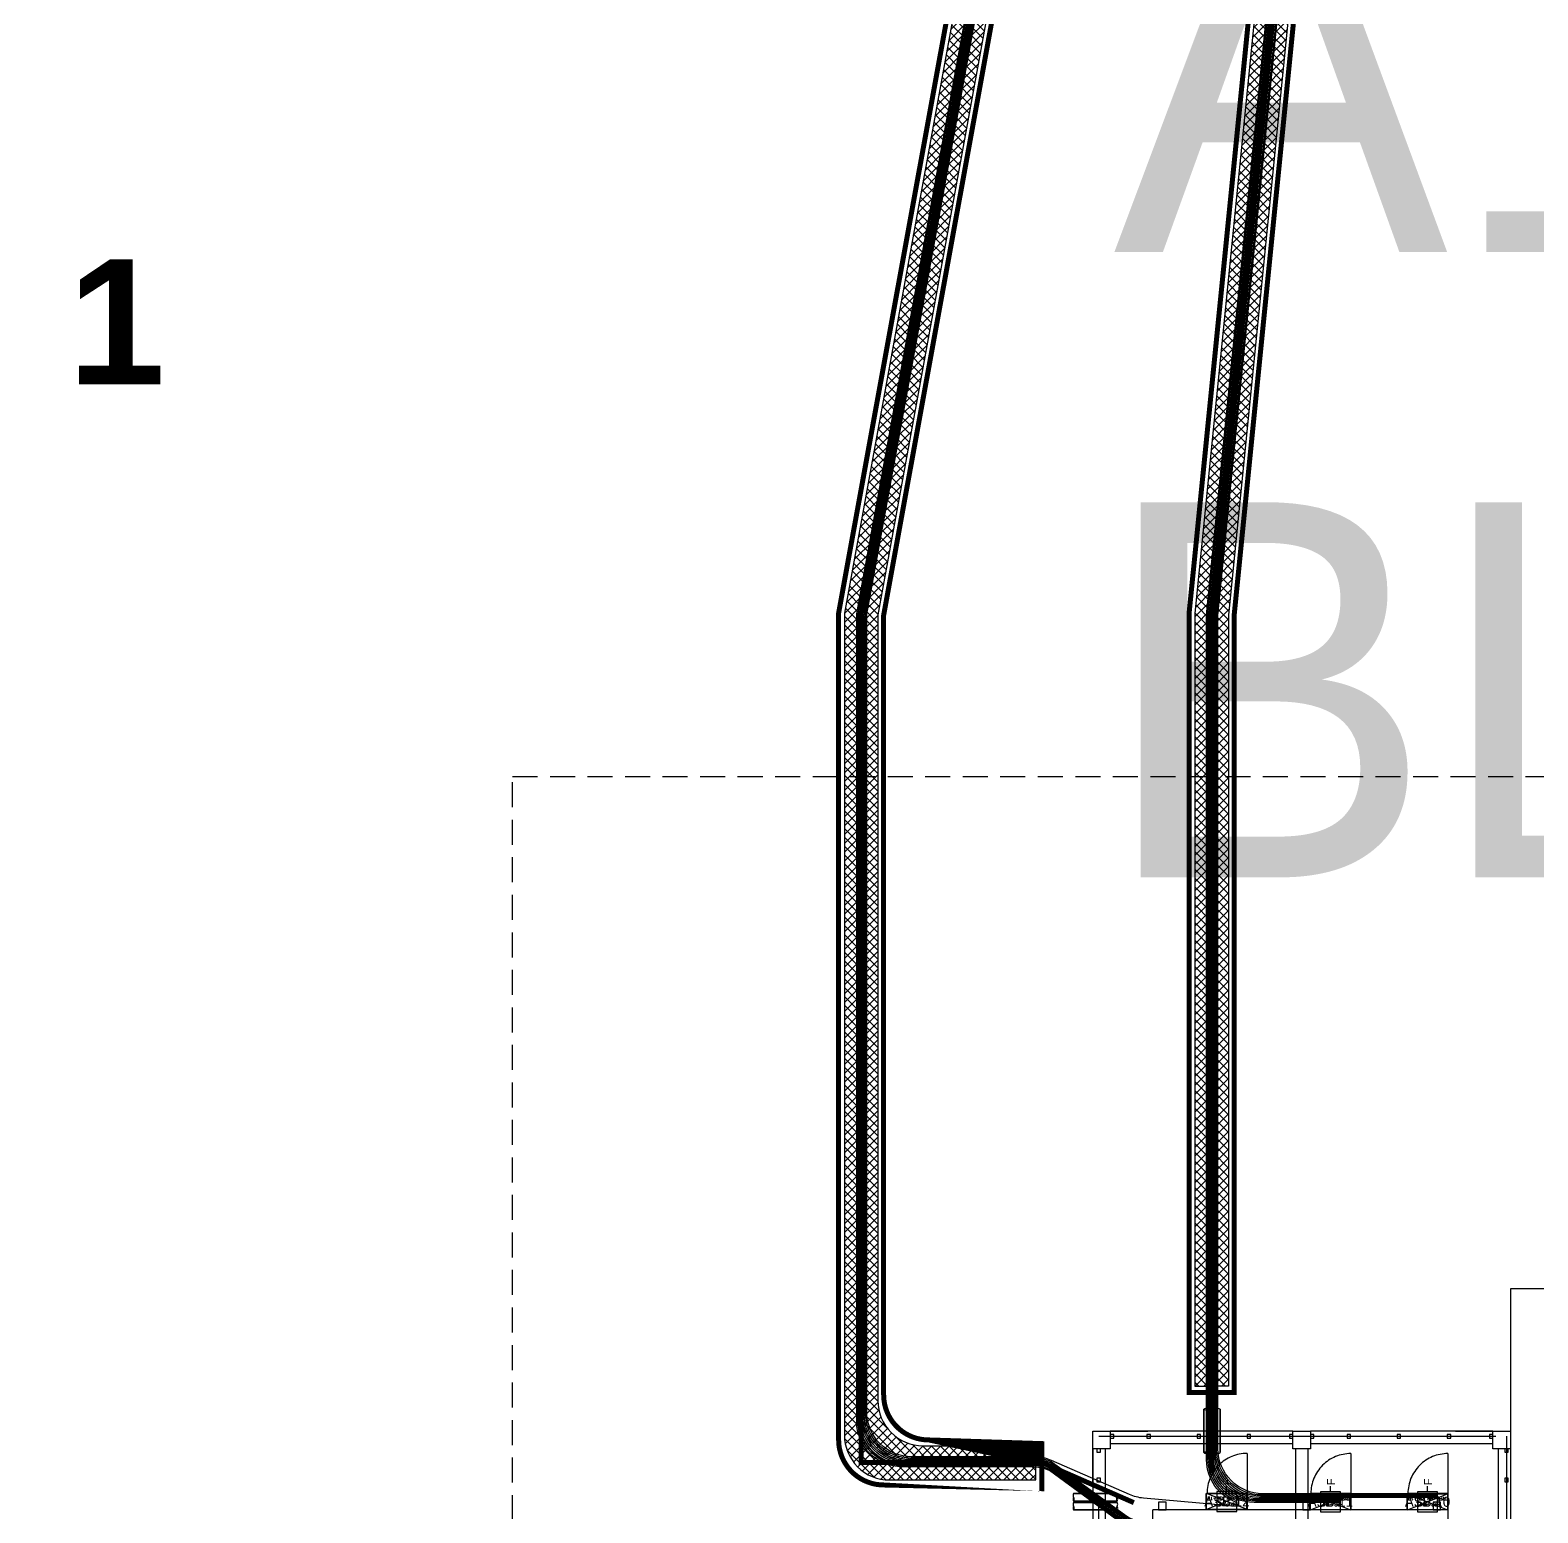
# Model space of a CAD drawing. Header units: metres. Extents: x 531739 to 532412, y 2675629 to 2676062.
# Drawn here: x 531985.79 to 532015.93, y 2675787.07 to 2675816.71 of the extents above; entities that cross this region are included whole.
import ezdxf
from ezdxf.enums import TextEntityAlignment as Align

# ---------------------------------------------------------------- set-up
doc = ezdxf.new("R2010")
doc.units = ezdxf.units.M
for name, pattern in [('DASHED', [0.75, 0.5, -0.25]), ('DASHED2', [0.375, 0.25, -0.125]), ('HIDDEN', [0.375, 0.25, -0.125]), ('PHANTOM', [63.50000000000001, 31.75, -6.35, 6.35, -6.35, 6.35, -6.35])]:
    doc.linetypes.add(name, pattern=pattern)
for name, color, linetype in [('1', 5, 'Continuous'), ('300mm Hume Pipe', 74, 'Continuous'), ('Excavation', 7, 'Continuous'), ('IDT', 7, 'Continuous'), ('LT Cable(AG) INV to LT Panel BL-04', 2, 'Continuous'), ('MMS Block Numbering', 7, 'Continuous'), ('Section Marking BL-04', 2, 'Continuous'), ('Trench (AC)-BL04', 14, 'Continuous')]:
    doc.layers.add(name, color=color, linetype=linetype)
doc.styles.add('Adani Regular', font='Adani Regular.ttf')
doc.styles.add('Arial', font='arial.ttf')
doc.styles.add('BoldTextStyle', font='arialbd.ttf')
doc.styles.add('RomanS', font='romans.shx')
doc.styles.get("Standard").update_dxf_attribs({"font": 'Adani Regular.ttf'})
doc.linetypes.add('FOUNDATION LAYOUT$0$FENCELINE1', pattern='A,6.35,-2.54,[133,ltypeshp.shx,S=2.54,R=0,X=-2.54,Y=0],-2.54,25.4', length=36.83)
pattern_1 = [(45, (0, 0), (-0.08838834764831845, 0.08838834764831845), []), (135, (0, 0), (-0.08838834764831845, -0.08838834764831843), [])]

# ---------------------------------------------------------------- blocks, each defined once
blk = doc.blocks.new('ASB')
at = {"layer": '1', "color": 5}
blk.add_lwpolyline([(-0.2, -0.2), (0.2, -0.2), (0.2, 0.2), (-0.2, 0.2)], close=True, dxfattribs=at)
at = {"layer": '1', "color": 7}
blk.add_attdef('ID', text='', height=0.2, dxfattribs=at).set_placement((0, 0), align=Align.MIDDLE_CENTER)
blk = doc.blocks.new('IDT')
at = {"layer": 'IDT', "color": 8, "linetype": 'PHANTOM', "ltscale": 0.25}
for p, q in [((33.78305947702646, 18.31032447560767), (33.78305947702646, 9.160324475607581)), ((25.63305947702636, 9.160324475607581), (25.63305947702636, 16.03532447560758)), ((33.78305947702646, 9.160324475607581), (25.63305947702636, 9.160324475607581))]:
    blk.add_line(p, q, dxfattribs=at)
at = {"layer": 'IDT', "color": 8}
for p, q in [((25.55203310577579, 9.410145771028397), (25.55203310577579, 12.06014577102826)), ((25.80203310577579, 9.410145771028397), (25.80203310577579, 12.06014577102826)), ((29.60203310577552, 9.410145771028397), (29.60203310577552, 12.06014577102826)), ((29.85203310577552, 9.410145771028397), (29.85203310577552, 12.06014577102826)), ((33.6520331057757, 9.410145771028397), (33.6520331057757, 12.06014577102826)), ((33.9020331057757, 9.410145771028397), (33.9020331057757, 12.06014577102826)), ((32.69925243467858, 10.86966355596758), (32.69925243467858, 10.62966355685978)), ((26.80203310577579, 10.6331585126876), (27.62003310577555, 10.6331585126876)), ((26.80203310577579, 10.3061585126876), (26.80203310577579, 10.6331585126876)), ((26.80203310577579, 10.62966355685978), (32.69924909500176, 10.62966355685978)), ((26.81103310577581, 10.30965851268763), (26.81103310577581, 10.62965851268757)), ((26.81103310577581, 10.62965851268757), (27.61103310577553, 10.62965851268757)), ((27.61103310577553, 10.62965851268757), (26.81103310577581, 10.30965851268763)), ((27.61103310577553, 10.30965851268763), (26.81103310577581, 10.62965851268757)), ((26.95103310577568, 10.62965851268757), (26.95103310577568, 10.6296585126878)), ((26.95103310577568, 10.62965851268757), (26.95103310577568, 10.47965851268748)), ((27.10103310577577, 10.62965851268757), (26.95103310577568, 10.62965851268757)), ((27.10103310577577, 10.47965851268748), (27.10103310577577, 10.62965851268757)), ((27.61103310577553, 10.62965851268757), (27.61103310577553, 10.30965851268763)), ((27.62003310577555, 10.6331585126876), (27.62003310577555, 10.3061585126876)), ((28.7430331057756, 10.6331585126876), (29.56103310577581, 10.6331585126876)), ((28.7430331057756, 10.3061585126876), (28.7430331057756, 10.6331585126876)), ((28.75203310577561, 10.30965851268763), (28.75203310577561, 10.62965851268757)), ((28.75203310577561, 10.62965851268757), (29.55203310577579, 10.62965851268757)), ((29.55203310577579, 10.62965851268757), (28.75203310577561, 10.30965851268763)), ((29.55203310577579, 10.30965851268763), (28.75203310577561, 10.62965851268757)), ((29.55203310577579, 10.62965851268757), (29.55203310577579, 10.30965851268763)), ((29.55203310577579, 10.62965851268757), (29.55203310577579, 10.47965851268748)), ((29.70203310577588, 10.62965851268757), (29.55203310577579, 10.62965851268757)), ((29.56103310577581, 10.6331585126876), (29.56103310577581, 10.3061585126876)), ((29.70203310577588, 10.47965851268748), (29.70203310577588, 10.62965851268757)), ((30.81703310577566, 10.62928158855436), (31.63503310577542, 10.62928158855436)), ((30.81703310577566, 10.30228158855437), (30.81703310577566, 10.62928158855436)), ((30.82603310577568, 10.3057815885544), (30.82603310577568, 10.62578158855433)), ((30.82603310577568, 10.62578158855433), (31.62603310577586, 10.62578158855433)), ((30.82603310577568, 10.3057815885544), (31.62603310577586, 10.62578158855433)), ((30.82603310577568, 10.61801765194389), (31.62603310577586, 10.3057815885544)), ((31.62603310577586, 10.62578158855433), (31.62603310577586, 10.3057815885544)), ((31.63503310577542, 10.62928158855436), (31.63503310577542, 10.30228158855437)), ((32.4369263262445, 10.62965851268757), (32.4369263262445, 10.47965851268748)), ((32.58692632624414, 10.62965851268757), (32.4369263262445, 10.62965851268757)), ((32.58692632624414, 10.47965851268748), (32.58692632624414, 10.62965851268757)), ((27.62003310577555, 10.3061585126876), (26.80203310577579, 10.3061585126876)), ((27.61103310577553, 10.30965851268763), (26.81103310577581, 10.30965851268763)), ((26.95103310577568, 10.47965851268748), (27.10103310577577, 10.47965851268748)), ((29.56103310577581, 10.3061585126876), (28.7430331057756, 10.3061585126876)), ((29.55203310577579, 10.30965851268763), (28.75203310577561, 10.30965851268763)), ((29.55203310577579, 10.47965851268748), (29.70203310577588, 10.47965851268748)), ((31.63503310577542, 10.30228158855437), (30.81703310577566, 10.30228158855437)), ((31.62603310577586, 10.3057815885544), (30.82603310577568, 10.3057815885544)), ((32.4369263262445, 10.47965851268748), (32.58692632624414, 10.47965851268748)), ((25.59805947702651, 10.06854747735485), (25.59805947702651, 9.998547477354691)), ((25.66805947702622, 10.06854747735485), (25.59805947702651, 10.06854747735485)), ((25.59805947702651, 9.998547477354691), (25.66805947702622, 9.998547477354691)), ((25.66805947702622, 9.998547477354691), (25.66805947702622, 10.06854747735485)), ((33.7480594770266, 10.06854747735485), (33.7480594770266, 9.998547477354691)), ((33.81805947702631, 10.06854747735485), (33.7480594770266, 10.06854747735485)), ((33.7480594770266, 9.998547477354691), (33.81805947702631, 9.998547477354691)), ((33.81805947702631, 9.998547477354691), (33.81805947702631, 10.06854747735485)), ((25.55203310577579, 9.06014577102826), (25.55203310577579, 9.410145771028397)), ((25.55203310577579, 9.410145771028397), (25.9020331057757, 9.410145771028397)), ((25.59805947702651, 9.480145771028333), (25.59805947702651, 9.410145771028397)), ((25.66805947702622, 9.480145771028333), (25.59805947702651, 9.480145771028333)), ((25.59805947702651, 9.410145771028397), (25.66805947702622, 9.410145771028397)), ((25.66805947702622, 9.410145771028397), (25.66805947702622, 9.480145771028333)), ((25.9020331057757, 9.410145771028397), (25.9020331057757, 9.06014577102826)), ((29.55203310577579, 9.06014577102826), (29.55203310577579, 9.410145771028397)), ((29.55203310577579, 9.410145771028397), (29.9020331057757, 9.410145771028397)), ((29.9020331057757, 9.410145771028397), (29.9020331057757, 9.06014577102826)), ((33.55203310577579, 9.06014577102826), (33.55203310577579, 9.410145771028397)), ((33.55203310577579, 9.410145771028397), (33.9020331057757, 9.410145771028397)), ((33.7480594770266, 9.480145771028333), (33.7480594770266, 9.410145771028397)), ((33.81805947702631, 9.480145771028333), (33.7480594770266, 9.480145771028333)), ((33.7480594770266, 9.410145771028397), (33.81805947702631, 9.410145771028397)), ((33.81805947702631, 9.410145771028397), (33.81805947702631, 9.480145771028333)), ((33.9020331057757, 9.410145771028397), (33.9020331057757, 9.06014577102826)), ((25.9020331057757, 9.06014577102826), (25.55203310577579, 9.06014577102826)), ((25.9020331057757, 9.31014577102826), (29.55203310577579, 9.31014577102826)), ((25.9020331057757, 9.195324475607663), (25.9020331057757, 9.1253244756075)), ((25.97203310577586, 9.195324475607663), (25.9020331057757, 9.195324475607663)), ((25.9020331057757, 9.1253244756075), (25.97203310577586, 9.1253244756075)), ((25.9020331057757, 9.06014577102826), (29.55203310577579, 9.06014577102826)), ((25.97203310577586, 9.1253244756075), (25.97203310577586, 9.195324475607663)), ((26.7480594770266, 9.195324475607663), (26.7480594770266, 9.1253244756075)), ((26.81805947702631, 9.195324475607663), (26.7480594770266, 9.195324475607663)), ((26.7480594770266, 9.1253244756075), (26.81805947702631, 9.1253244756075)), ((26.81805947702631, 9.1253244756075), (26.81805947702631, 9.195324475607663)), ((27.7480594770266, 9.195324475607663), (27.7480594770266, 9.1253244756075)), ((27.81805947702631, 9.195324475607663), (27.7480594770266, 9.195324475607663)), ((27.7480594770266, 9.1253244756075), (27.81805947702631, 9.1253244756075)), ((27.81805947702631, 9.1253244756075), (27.81805947702631, 9.195324475607663)), ((28.7480594770266, 9.195324475607663), (28.7480594770266, 9.1253244756075)), ((28.81805947702631, 9.195324475607663), (28.7480594770266, 9.195324475607663)), ((28.7480594770266, 9.1253244756075), (28.81805947702631, 9.1253244756075)), ((28.81805947702631, 9.1253244756075), (28.81805947702631, 9.195324475607663)), ((29.48220577756118, 9.195324475607663), (29.48220577756118, 9.1253244756075)), ((29.55220577756089, 9.195324475607663), (29.48220577756118, 9.195324475607663)), ((29.48220577756118, 9.1253244756075), (29.55220577756089, 9.1253244756075)), ((29.9020331057757, 9.06014577102826), (29.55203310577579, 9.06014577102826)), ((29.55220577756089, 9.1253244756075), (29.55220577756089, 9.195324475607663)), ((29.9020331057757, 9.31014577102826), (33.55203310577579, 9.31014577102826)), ((29.9020331057757, 9.195324475607663), (29.9020331057757, 9.1253244756075)), ((29.97203310577586, 9.195324475607663), (29.9020331057757, 9.195324475607663)), ((29.9020331057757, 9.1253244756075), (29.97203310577586, 9.1253244756075)), ((29.9020331057757, 9.06014577102826), (33.55203310577579, 9.06014577102826)), ((29.97203310577586, 9.1253244756075), (29.97203310577586, 9.195324475607663)), ((30.7480594770266, 9.195324475607663), (30.7480594770266, 9.1253244756075)), ((30.81805947702631, 9.195324475607663), (30.7480594770266, 9.195324475607663)), ((30.7480594770266, 9.1253244756075), (30.81805947702631, 9.1253244756075)), ((30.81805947702631, 9.1253244756075), (30.81805947702631, 9.195324475607663)), ((31.7480594770266, 9.195324475607663), (31.7480594770266, 9.1253244756075)), ((31.81805947702631, 9.195324475607663), (31.7480594770266, 9.195324475607663)), ((31.7480594770266, 9.1253244756075), (31.81805947702631, 9.1253244756075)), ((31.81805947702631, 9.1253244756075), (31.81805947702631, 9.195324475607663)), ((32.7480594770266, 9.195324475607663), (32.7480594770266, 9.1253244756075)), ((32.81805947702631, 9.195324475607663), (32.7480594770266, 9.195324475607663)), ((32.7480594770266, 9.1253244756075), (32.81805947702631, 9.1253244756075)), ((32.81805947702631, 9.1253244756075), (32.81805947702631, 9.195324475607663)), ((33.48203310577563, 9.195324475607663), (33.48203310577563, 9.1253244756075)), ((33.55203310577579, 9.195324475607663), (33.48203310577563, 9.195324475607663)), ((33.48203310577563, 9.1253244756075), (33.55203310577579, 9.1253244756075)), ((33.55203310577579, 9.1253244756075), (33.55203310577579, 9.195324475607663)), ((33.9020331057757, 9.06014577102826), (33.55203310577579, 9.06014577102826))]:
    blk.add_line(p, q, dxfattribs=at)
at = {"layer": 'IDT', "color": 8, "linetype": 'HIDDEN', "ltscale": 2.5}
blk.add_line((26.80203310577579, 10.62966355685978), (26.80203292904551, 10.86965851179264), dxfattribs=at)
at = {"layer": 'IDT', "color": 7}
for p, q in [((26.80203310577579, 10.6331585126876), (27.62003310577555, 10.6331585126876)), ((26.80203310577579, 10.3061585126876), (26.80203310577579, 10.6331585126876)), ((27.62003310577555, 10.6331585126876), (27.62003310577555, 10.3061585126876)), ((28.7430331057756, 10.6331585126876), (29.56103310577581, 10.6331585126876)), ((28.7430331057756, 10.3061585126876), (28.7430331057756, 10.6331585126876)), ((29.56103310577581, 10.6331585126876), (29.56103310577581, 10.3061585126876)), ((30.81703310577566, 10.62928158855436), (31.63503310577542, 10.62928158855436)), ((30.81703310577566, 10.30228158855437), (30.81703310577566, 10.62928158855436)), ((31.63503310577542, 10.62928158855436), (31.63503310577542, 10.30228158855437)), ((27.62003310577555, 10.3061585126876), (26.80203310577579, 10.3061585126876)), ((27.21103310577544, 10.28055006587385), (27.21103310577544, 10.22939429468408)), ((29.56103310577581, 10.3061585126876), (28.7430331057756, 10.3061585126876)), ((29.1520331057757, 10.28055006587385), (29.1520331057757, 10.22939429468408)), ((31.63503310577542, 10.30228158855437), (30.81703310577566, 10.30228158855437)), ((31.22603310577577, 10.28055511004584), (31.22603310577577, 10.22939933885607)), ((27.21103310577544, 10.22939429468408), (27.21103310577544, 10.15687182636486)), ((29.1520331057757, 10.22939429468408), (29.1520331057757, 10.15687182636486)), ((31.22603310577577, 10.22939933885607), (31.22603310577577, 10.15687687053685))]:
    blk.add_line(p, q, dxfattribs=at)
at = {"layer": 'IDT', "color": 124}
for p, q in [((34.28454869628402, 10.63321101034273), (33.41546722306956, 10.63321101034273)), ((33.41546722306956, 10.63321101034273), (34.28454869628402, 10.63321101034273)), ((33.41546722306956, 10.48321101034287), (34.28454869628402, 10.48321101034287)), ((34.28454869628402, 10.48321101034287), (33.41546722306956, 10.48321101034287)), ((34.28454869628584, 10.45616355686104), (33.41546722307137, 10.45616355686104)), ((33.41546722307137, 10.45616355686104), (34.28454869628584, 10.45616355686104)), ((33.41546722307137, 10.30616355686118), (34.28454869628584, 10.30616355686118)), ((34.28454869628584, 10.30616355686118), (33.41546722307137, 10.30616355686118)), ((31.3578251571378, 9.487376799342314), (31.3578251571378, 8.61829532612785)), ((31.3578251571378, 8.61829532612785), (31.3578251571378, 9.487376799342314)), ((31.50782515713789, 8.61829532612785), (31.50782515713789, 9.487376799342314)), ((31.50782515713789, 9.487376799342314), (31.50782515713789, 8.61829532612785)), ((31.53487261061926, 9.487376799344133), (31.53487261061926, 8.618295326129669)), ((31.53487261061926, 8.618295326129669), (31.53487261061926, 9.487376799344133)), ((31.68487261061935, 8.618295326129669), (31.68487261061935, 9.487376799344133)), ((31.68487261061935, 9.487376799344133), (31.68487261061935, 8.618295326129669))]:
    blk.add_line(p, q, dxfattribs=at)
at = {"layer": 'IDT', "color": 8, "linetype": 'DASHED', "ltscale": 5}
for p, q in [((26.80203310577579, 9.506158512688103), (26.80203310577579, 10.3061585126876)), ((26.80203310577579, 10.3061585126876), (26.84586872221396, 10.3061585126876)), ((26.84586872221396, 10.3061585126876), (27.60203310577552, 10.3061585126876)), ((28.7430331057756, 9.506158512688103), (28.7430331057756, 10.3061585126876)), ((28.7430331057756, 10.3061585126876), (28.78686872221377, 10.3061585126876)), ((28.78686872221377, 10.3061585126876), (29.54303310577532, 10.3061585126876)), ((30.81703310577566, 9.502281588554638), (30.81703310577566, 10.30228158855437)), ((30.81703310577566, 10.30228158855437), (30.86086872221384, 10.30228158855437)), ((30.86086872221384, 10.30228158855437), (31.61703310577539, 10.30228158855437))]:
    blk.add_line(p, q, dxfattribs=at)
at = {"layer": 'IDT', "color": 8, "linetype": 'DASHED2', "ltscale": 5}
for p, q in [((25.55203310577579, 9.06014577102826), (25.55203310577579, 10.1601457710284)), ((33.9020331057757, 10.1601457710284), (33.9020331057757, 9.06014577102826)), ((26.6520331057757, 9.06014577102826), (25.55203310577579, 9.06014577102826)), ((33.9020331057757, 9.06014577102826), (32.80203310577579, 9.06014577102826))]:
    blk.add_line(p, q, dxfattribs=at)
at = {"layer": 'IDT', "color": 243, "linetype": 'DASHED'}
blk.add_lwpolyline([(45.49999999962691, 32.58580025943296), (45.4999999996269, -4.032314963696315), (-1.30442248516332e-09, -4.032314963696308), (-1.304414354308392e-09, 32.58580025943297)], close=True, dxfattribs=at)
at = {"layer": 'IDT', "color": 7, "linetype": 'FOUNDATION LAYOUT$0$FENCELINE1', "ltscale": 0.01}
blk.add_lwpolyline([(19.91065726106834, 22.48539390819508), (11.80103310577559, 22.48539390819508), (11.80103310577559, 6.210393908265019), (19.73137271900467, 6.210393908225001), (25.55203310577579, 6.210393908225001), (25.55203310577579, 9.06014577102826)], dxfattribs=at)
at = {"layer": 'IDT', "color": 124}
for centre, radius, start, end in [((33.46528137758176, 10.59571101034328), 0.06235142331725626, 143.0276363458421, 216.9723636541578), ((33.46528137758449, 10.5207110103421), 0.06235142331974031, 143.0276363562435, 216.9723636280808), ((33.36565306855007, 10.59571101034214), 0.06235142332423081, 323.0276363719184, 36.97236362808165), ((34.33436285080396, 10.59571101034214), 0.06235142332423081, 143.0276363719183, 216.9723636280808), ((34.23473454177227, 10.59571101034328), 0.06235142331725626, 323.0276363458421, 36.9723636541579), ((34.23473454176909, 10.5207110103421), 0.06235142331974031, 323.0276363719184, 36.9723636437565), ((33.46528137758358, 10.41866355686159), 0.06235142331725626, 143.0276363458421, 216.9723636541578), ((33.46528137758631, 10.34366355686041), 0.06235142331974031, 143.0276363562435, 216.9723636280808), ((33.36565306855189, 10.41866355686045), 0.06235142332423081, 323.0276363719184, 36.97236362808165), ((34.33436285080577, 10.41866355686045), 0.06235142332423081, 143.0276363719183, 216.9723636280808), ((34.23473454177409, 10.41866355686159), 0.06235142331725626, 323.0276363458421, 36.9723636541579), ((34.23473454177091, 10.34366355686041), 0.06235142331974031, 323.0276363719184, 36.9723636437565), ((31.39532515713725, 9.43756264482738), 0.06235142331974176, 53.02763635368521, 126.9723636463148), ((31.47032515713798, 9.437562644830336), 0.06235142331725626, 53.02763635368521, 126.9723636463148), ((31.47032515713707, 9.537190953862023), 0.06235142332423227, 233.0276363536852, 306.9723636463148), ((31.57237261061871, 9.4375626448292), 0.06235142331974176, 53.02763635368521, 126.9723636463148), ((31.6473726106199, 9.437562644832155), 0.06235142331725626, 53.02763635368521, 126.9723636463148), ((31.64737261061853, 9.537190953863842), 0.06235142332423227, 233.0276363536852, 306.9723636463148), ((31.39532515713725, 8.668109480642784), 0.06235142331974176, 233.0276363536852, 306.9723636463148), ((31.47032515713707, 8.568481171608141), 0.06235142332423227, 53.02763635368521, 126.9723636463148), ((31.47032515713798, 8.668109480639828), 0.06235142331725626, 233.0276363536852, 306.9723636463148), ((31.57237261061871, 8.668109480644603), 0.06235142331974176, 233.0276363536852, 306.9723636463148), ((31.64737261061853, 8.56848117160996), 0.06235142332423227, 53.02763635368521, 126.9723636463148), ((31.6473726106199, 8.668109480641647), 0.06235142331725626, 233.0276363536852, 306.9723636463148)]:
    blk.add_arc(centre, radius, start, end, dxfattribs=at)
at = {"layer": 'IDT', "color": 8, "linetype": 'DASHED', "ltscale": 5}
for centre in [(26.80203310577579, 10.3061585126876), (28.7430331057756, 10.3061585126876), (30.81703310577566, 10.30228158855437)]:
    blk.add_arc(centre, 0.7999999999996508, 270, 0, dxfattribs=at)
at = {"layer": 'IDT', "color": 7, "style": 'RomanS', "width": 0.9}
for s, p in [('FRP PANEL', (26.96784958396191, 10.486855748229)), ('FRP PANEL', (28.90884958396217, 10.486855748229)), ('FRP PANEL', (30.98284958396223, 10.48686079240099)), ('TYPE-NN ASB-10', (26.82369958396228, 10.37018908156222)), ('TYPE-NN ASB-11', (28.7736995839621, 10.37018908156222)), ('TYPE-NN ASB-12', (30.83869958396215, 10.37019412573443))]:
    blk.add_text(s, height=0.07, dxfattribs=at).set_placement(p)
at = {"layer": 'IDT', "color": 7, "style": 'Arial'}
for p in [(27.11984584907739, 10.13972772747468), (29.06084584907765, 10.13972772747468), (31.13484584907772, 10.13973277164666)]:
    blk.add_text('F', height=0.16, rotation=270, dxfattribs=at).set_placement(p)

msp = doc.modelspace()

# ---------------------------------------------------------------- hatches: boundary and pattern name
at = {"layer": '300mm Hume Pipe'}
h = msp.add_hatch(dxfattribs=at)
h.set_pattern_fill('ANSI37', color=74)
h.set_pattern_definition(pattern_1)
edge = h.paths.add_edge_path()
edge.add_line((532002.4336230789, 2675789.009195852), (532002.4336230789, 2675805.034319542))
edge.add_line((532002.4336230789, 2675805.034319542), (532011.1432226694, 2675852.866614912))
edge.add_line((532011.1432226694, 2675852.866614912), (532011.4417326287, 2675852.836751823))
edge.add_line((532011.4417326287, 2675852.836751823), (532002.7336230787, 2675805.019350824))
edge.add_line((532002.7336230787, 2675805.019350824), (532002.7336230787, 2675789.309195852))
edge.add_arc((532003.6336230787, 2675789.309195852), 0.9000000000232831, 180, 270.0000000815235)
edge.add_line((532003.63362308, 2675788.409195852), (532005.8881698035, 2675788.409195855))
edge.add_line((532005.8881698035, 2675788.409195855), (532005.8881698035, 2675788.109195855))
edge.add_line((532005.8881698035, 2675788.109195855), (532003.33362308, 2675788.109195852))
edge.add_arc((532003.3336230788, 2675789.009195852), 0.8999999999068677, 180, 270.0000000815235, ccw=False)
edge = h.paths.add_edge_path()
edge.add_line((532002.965497335, 2675787.725132981), (532005.8881698035, 2675787.725132984))
edge.add_line((532005.8881698035, 2675787.725132984), (532005.8881698035, 2675788.025132983))
edge.add_line((532005.8881698035, 2675788.025132983), (532003.2654973348, 2675788.025132981))
edge.add_arc((532003.265497334, 2675788.925132982), 0.900000000372529, 180.0000000296449, 270.0000000518786, ccw=False)
edge.add_line((532002.365497334, 2675788.925132981), (532002.365497334, 2675805.037718725))
edge.add_line((532002.365497334, 2675805.037718725), (532011.0754352915, 2675852.873396396))
edge.add_line((532011.0754352915, 2675852.873396396), (532010.7769253321, 2675852.903259485))
edge.add_line((532010.7769253321, 2675852.903259485), (532002.0654973342, 2675805.052687443))
edge.add_line((532002.0654973342, 2675805.052687443), (532002.0654973342, 2675788.625132981))
edge.add_arc((532002.9654973341, 2675788.625132982), 0.8999999999068677, 180.0000000296449, 270.0000000518786)
h = msp.add_hatch(dxfattribs=at)
h.set_pattern_fill('ANSI37', color=74)
h.set_pattern_definition(pattern_1)
h.paths.add_polyline_path([(532009.3714084165, 2675789.602799987), (532009.3714084165, 2675805.037718725), (532014.156914071, 2675852.873396396), (532013.8584041116, 2675852.903259485), (532009.0714084167, 2675805.052687443), (532009.0714084167, 2675789.602799987)])
h.paths.add_polyline_path([(532009.7395341612, 2675789.602799987), (532009.4395341614, 2675789.602799987), (532009.4395341614, 2675805.034319542), (532014.2247014488, 2675852.866614912), (532014.5232114082, 2675852.836751823), (532009.7395341612, 2675805.019350824)])

# ---------------------------------------------------------------- linework, layer by layer
at = {"layer": '300mm Hume Pipe', "color": 74}
for points in [[(532002.965497335, 2675787.725132981), (532005.8881698035, 2675787.725132984), (532005.8881698035, 2675788.025132983), (532003.2654973348, 2675788.025132981, -0.4142135625776786), (532002.365497334, 2675788.925132981), (532002.365497334, 2675805.037718725), (532011.0754352915, 2675852.873396396), (532010.7769253321, 2675852.903259485), (532002.0654973342, 2675805.052687443), (532002.0654973342, 2675788.625132981, 0.4142135626076682)], [(532002.4336230789, 2675789.009195852), (532002.4336230789, 2675805.034319542), (532011.1432226694, 2675852.866614912), (532011.4417326287, 2675852.836751823), (532002.7336230787, 2675805.019350824), (532002.7336230787, 2675789.309195852, 0.4142135627671077), (532003.63362308, 2675788.409195852), (532005.8881698035, 2675788.409195855), (532005.8881698035, 2675788.109195855), (532003.33362308, 2675788.109195852, -0.4142135627640501)]]:
    msp.add_lwpolyline(points, format="xyb", close=True, dxfattribs=at)
for points in [[(532009.3714084165, 2675789.602799987), (532009.3714084165, 2675805.037718725), (532014.156914071, 2675852.873396396), (532013.8584041116, 2675852.903259485), (532009.0714084167, 2675805.052687443), (532009.0714084167, 2675789.602799987)], [(532009.7395341612, 2675789.602799987), (532009.4395341614, 2675789.602799987), (532009.4395341614, 2675805.034319542), (532014.2247014488, 2675852.866614912), (532014.5232114082, 2675852.836751823), (532009.7395341612, 2675805.019350824)]]:
    msp.add_lwpolyline(points, close=True, dxfattribs=at)
at = {"layer": 'Excavation', "const_width": 0.1}
for points in [[(532007.8504020942, 2675787.271768927), (532006.0102826139, 2675788.075132983), (532002.3995602065, 2675788.075132983), (532002.3995602065, 2675805.036019134), (532011.1093289804, 2675852.870005654)], [(532009.405471289, 2675787.852187984), (532009.405471289, 2675805.036019134), (532014.1908077599, 2675852.870005654)]]:
    msp.add_lwpolyline(points, dxfattribs=at)
at = {"layer": 'LT Cable(AG) INV to LT Panel BL-04', "color": 5}
for points in [[(532013.9202512617, 2675787.425480084), (532010.405471289, 2675787.425480084, -0.4142135623503636), (532009.5054712889, 2675788.325480084), (532009.5054712889, 2675804.986123408, -0.02493235488535895), (532009.5099414105, 2675805.075712675), (532014.2733371988, 2675852.690381218, -0.08464760302223089), (532014.3536324523, 2675852.982095644), (532014.4808351634, 2675853.254057485, 0.1098117115945497), (532014.5656005385, 2675853.635361178), (532014.5656005384, 2676045.379987811, -0.4142135623732721), (532015.4656005384, 2676046.279987811), (532027.8983003882, 2676046.279987811, 0.414213562373095), (532028.7983003883, 2676047.179987811), (532028.7983003883, 2676047.731769275)], [(532013.9202512617, 2675787.450480084), (532010.430471289, 2675787.450480084, -0.4142135623503636), (532009.530471289, 2675788.350480084), (532009.530471289, 2675804.984876015, -0.02493235488512388), (532009.5349414105, 2675805.074465282), (532014.2977886817, 2675852.683650875, -0.08464760311254109), (532014.3780839352, 2675852.975365302), (532014.5058351632, 2675853.248499882, 0.109811711712716), (532014.5906005385, 2675853.629803576), (532014.5906005384, 2676045.354987811, -0.4142135623732721), (532015.4906005384, 2676046.254987811), (532092.6823003882, 2676046.254987811, 0.414213562373095), (532093.5823003883, 2676047.154987811), (532093.5823003883, 2676047.731769275)], [(532013.9202512617, 2675787.375480085), (532010.355471289, 2675787.375480085, -0.4142135623503636), (532009.455471289, 2675788.275480085), (532009.455471289, 2675804.988618195, -0.02493235488558758), (532009.4599414106, 2675805.078207462), (532014.224434233, 2675852.703841903, -0.08464760314591434), (532014.3047294867, 2675852.995556329), (532014.4308351632, 2675853.265172689, 0.1098117117039627), (532014.5156005386, 2675853.646476383), (532014.5156005385, 2676007.929987811, -0.4142135623733149), (532015.4156005385, 2676008.829987811), (532027.8983003882, 2676008.829987811, 0.414213562373095), (532028.7983003883, 2676009.729987811), (532028.7983003883, 2676010.231769275)], [(532013.9202512617, 2675787.400480085), (532010.3804712889, 2675787.400480085, -0.4142135623503636), (532009.4804712889, 2675788.300480084), (532009.4804712889, 2675804.987370802, -0.02493235488619691), (532009.4849414105, 2675805.076960069), (532014.248885716, 2675852.69711156, -0.08464760304252737), (532014.3291809695, 2675852.988825987), (532014.4558351631, 2675853.259615087, 0.1098117116223998), (532014.5406005385, 2675853.64091878), (532014.5406005384, 2676007.904987811, -0.4142135623733149), (532015.4406005384, 2676008.804987811), (532092.6823003882, 2676008.804987811, 0.414213562373095), (532093.5823003883, 2676009.70498781), (532093.5823003883, 2676010.231769275)], [(532009.9101633108, 2675787.198107554), (532008.0420004503, 2675787.362010653, -0.08121014972870665), (532007.7605580256, 2675787.433747448), (532006.2059728235, 2675788.112452221, 0.1032748659453927), (532005.8458711365, 2675788.187632983), (532003.4120602066, 2675788.187632983, -0.4142135624140059), (532002.5120602065, 2675789.087632983), (532002.5120602065, 2675804.944591107, -0.04505797922459846), (532002.5266186276, 2675805.105815207), (532011.1894989841, 2675852.68229088, -0.083520364997562), (532011.2909768127, 2675852.963108451), (532011.4370642888, 2675853.222195531, 0.1290640456197268), (532011.5531005384, 2675853.664237201), (532011.5531005384, 2675970.592487811, 0.414213562373095), (532010.6531005384, 2675971.492487811), (532000.6829006881, 2675971.492487811, -0.414213562373095), (531999.7829006881, 2675972.39248781), (531999.7829006881, 2675972.731769275)], [(532011.9792512616, 2675787.350480085), (532010.330471289, 2675787.350480085, -0.4142135623503636), (532009.430471289, 2675788.250480085), (532009.430471289, 2675804.989865588, -0.02493235488546093), (532009.4349414106, 2675805.079454855), (532014.19998275, 2675852.710572246, -0.08464760297906194), (532014.2802780034, 2675853.002286672), (532014.4058351633, 2675853.270730293, 0.1098117115915984), (532014.4906005384, 2675853.652033986), (532014.4906005384, 2675970.454987811, -0.414213562373095), (532015.3906005385, 2675971.354987811), (532060.2903003882, 2675971.354987811, 0.414213562373095), (532061.1903003883, 2675972.254987811), (532061.1903003883, 2675972.731769275)], [(532011.9792512616, 2675787.325480085), (532010.305471289, 2675787.325480085, -0.4142135623503636), (532009.405471289, 2675788.225480085), (532009.405471289, 2675804.991112981, -0.02493235488545471), (532009.4099414105, 2675805.080702248), (532014.1755312671, 2675852.717302588, -0.08464760308212352), (532014.2558265207, 2675853.009017014), (532014.3808351632, 2675853.276287895, 0.1098117116196227), (532014.4656005385, 2675853.657591588), (532014.4656005385, 2675947.979987811, -0.414213562373095), (532015.3656005386, 2675948.879987811), (532060.2903003882, 2675948.879987811, 0.414213562373095), (532061.1903003883, 2675949.779987811), (532061.1903003883, 2675950.231769275)], [(532011.9792512616, 2675787.300480085), (532010.280471289, 2675787.300480085, -0.4142135623503636), (532009.3804712889, 2675788.200480085), (532009.3804712889, 2675804.992360374, -0.02493235488544849), (532009.3849414105, 2675805.081949641), (532014.1510797841, 2675852.724032931, -0.08464760318559714), (532014.2313750378, 2675853.015747357), (532014.3558351632, 2675853.281845497, 0.1098117117562975), (532014.4406005386, 2675853.663149191), (532014.4406005385, 2675918.004987811, -0.4142135623736177), (532015.3406005385, 2675918.904987811), (532060.2903003882, 2675918.904987811, 0.414213562373095), (532061.1903003883, 2675919.804987811), (532061.1903003883, 2675920.231769275)], [(532011.9792512616, 2675787.275480085), (532010.2554712889, 2675787.275480085, -0.4142135623503636), (532009.3554712889, 2675788.175480085), (532009.3554712889, 2675804.993607767, -0.02493235488532184), (532009.3599414105, 2675805.083197034), (532014.1266283011, 2675852.730763273, -0.08464760301782012), (532014.2069235547, 2675853.022477699), (532014.3308351634, 2675853.287403101, 0.1098117115887562), (532014.4156005385, 2675853.668706794), (532014.4156005385, 2675895.529987811, -0.414213562373095), (532015.3156005385, 2675896.429987811), (532060.2903003882, 2675896.429987811, 0.414213562373095), (532061.1903003883, 2675897.32998781), (532061.1903003883, 2675897.731769275)], [(532009.9101633107, 2675787.275307633, -0.319358487438938), (532009.305471289, 2675788.125480085), (532009.305471289, 2675804.996102554, -0.02493235488555047), (532009.3099414106, 2675805.085691821), (532014.0777253354, 2675852.744223958, -0.08464760314298181), (532014.158020589, 2675853.035938385), (532014.2808351632, 2675853.298518305, 0.1098117116998368), (532014.3656005386, 2675853.679821998), (532014.3656005386, 2675858.079987811, -0.414213562373095), (532015.2656005386, 2675858.979987811), (532060.2903003882, 2675858.979987811, 0.414213562373095), (532061.1903003883, 2675859.879987811), (532061.1903003883, 2675860.231769275)], [(532009.9101633108, 2675787.309407675, -0.311233297075221), (532009.330471289, 2675788.150480085), (532009.330471289, 2675804.99485516, -0.02493235488471306), (532009.3349414106, 2675805.084444427), (532014.1021768182, 2675852.737493616, -0.08464760312218694), (532014.1824720717, 2675853.029208042), (532014.3058351632, 2675853.292960702, 0.1098117117256174), (532014.3906005386, 2675853.674264396), (532014.3906005386, 2675858.054987811, -0.414213562373095), (532015.2906005386, 2675858.954987811), (532092.6823003882, 2675858.954987811, 0.414213562373095), (532093.5823003883, 2675859.854987811), (532093.5823003883, 2675860.231769275)]]:
    msp.add_lwpolyline(points, format="xyb", dxfattribs=at)
at = {"layer": 'LT Cable(AG) INV to LT Panel BL-04'}
for points in [[(532008.8883580412, 2675786.784623661), (532008.1693731078, 2675786.784623661, -0.1582261984535566), (532007.6408160875, 2675786.956181847), (532006.1850951758, 2675788.012452221, 0.1032748659779588), (532005.8249934886, 2675788.087632983), (532003.3120602065, 2675788.087632983, -0.4142135624130575), (532002.4120602064, 2675788.987632983), (532002.4120602064, 2675804.953621035, -0.04505797922452248), (532002.4266186275, 2675805.114845135), (532011.0941299387, 2675852.716753979, -0.08352036505331359), (532011.1956077674, 2675852.997571549), (532011.3370642888, 2675853.248445601, 0.1290640456921705), (532011.4531005385, 2675853.690487272), (532011.4531005383, 2675947.992487811, 0.4142135623727368), (532010.5531005383, 2675948.892487811), (531773.9389006882, 2675948.892487811, -0.414213562373095), (531773.0389006882, 2675949.792487811), (531773.0389006882, 2675950.231769275)], [(532008.8883580412, 2675786.809623661), (532008.1762504139, 2675786.809623661, -0.1580875971298633), (532007.6480874675, 2675786.98089607), (532006.1903145876, 2675788.037452221, 0.1032748659697496), (532005.8302129005, 2675788.112632983), (532003.3370602066, 2675788.112632983, -0.4142135624132905), (532002.4370602064, 2675789.012632983), (532002.4370602064, 2675804.951363553, -0.04505797922428641), (532002.4516186275, 2675805.112587653), (532011.1179722002, 2675852.708138205, -0.0835203651432343), (532011.2194500291, 2675852.988955775), (532011.3620642886, 2675853.241883083, 0.1290640457723103), (532011.4781005385, 2675853.683924754), (532011.4781005384, 2675948.017487811, 0.4142135623727371), (532010.5781005383, 2675948.917487811), (531838.7229006882, 2675948.917487811, -0.414213562373095), (531837.8229006882, 2675949.817487811), (531837.8229006882, 2675950.231769275)], [(532008.8883580412, 2675786.834623661), (532008.1831224716, 2675786.83462366, -0.157949683235977), (532007.6553518149, 2675787.005611909), (532006.1955339995, 2675788.062452221, 0.1032748659615857), (532005.8354323125, 2675788.137632983), (532003.3620602066, 2675788.137632983, -0.4142135624135262), (532002.4620602065, 2675789.037632983), (532002.4620602065, 2675804.949106071, -0.04505797922464063), (532002.4766186276, 2675805.110330171), (532011.1418144614, 2675852.69952243, -0.08352036507226951), (532011.2432922901, 2675852.98034), (532011.3870642886, 2675853.235320566, 0.1290640457166415), (532011.5031005384, 2675853.677362236), (532011.5031005384, 2675948.042487811, 0.414213562373095), (532010.6031005384, 2675948.942487811), (531903.5069006882, 2675948.942487811, -0.414213562373095), (531902.6069006881, 2675949.842487811), (531902.6069006881, 2675950.231769275)], [(532008.8883580412, 2675786.859623661), (532008.1899893049, 2675786.85962366, -0.1578124516808592), (532007.6626091653, 2675787.030329352), (532006.2007534115, 2675788.087452221, 0.103274865953467), (532005.8406517245, 2675788.162632983), (532003.3870602066, 2675788.162632983, -0.4142135624137645), (532002.4870602065, 2675789.062632983), (532002.4870602065, 2675804.946848589, -0.04505797922483453), (532002.5016186276, 2675805.108072689), (532011.1656567227, 2675852.690906655, -0.0835203650767377), (532011.2671345514, 2675852.971724225), (532011.4120642886, 2675853.228758048, 0.1290640457226722), (532011.5281005384, 2675853.670799718), (532011.5281005384, 2675948.067487811, 0.414213562373095), (532010.6281005384, 2675948.967487811), (532000.6829006881, 2675948.967487811, -0.414213562373095), (531999.7829006881, 2675949.867487811), (531999.7829006881, 2675950.231769275)], [(532010.8792512617, 2675786.759623661), (532008.1624905298, 2675786.759623661, -0.158365492143814), (532007.6335376396, 2675786.931469254), (532006.1798757636, 2675787.987452221, 0.1032748659324401), (532005.8197740767, 2675788.062632983), (532003.2870602066, 2675788.062632983, -0.414213562412827), (532002.3870602065, 2675788.962632983), (532002.3870602065, 2675804.955878518, -0.04505797922432869), (532002.4016186276, 2675805.117102617), (532011.0702876777, 2675852.725369754, -0.08352036514391324), (532011.1717655066, 2675853.006187325), (532011.3120642884, 2675853.255008118, 0.129064045772429), (532011.4281005383, 2675853.697049789), (532011.4281005384, 2675925.467487811, 0.4142135623735643), (532010.5281005384, 2675926.367487811), (532000.6829006881, 2675926.367487811, -0.414213562373095), (531999.7829006881, 2675927.26748781), (531999.7829006881, 2675927.731769275)], [(532010.8792512617, 2675786.734623661), (532008.1556026557, 2675786.734623661, -0.1585054835495804), (532007.6262520875, 2675786.906758306), (532006.1746563517, 2675787.962452221, 0.1032748659406007), (532005.8145546648, 2675788.037632983), (532003.2620602066, 2675788.037632983, -0.4142135624125996), (532002.3620602065, 2675788.937632983), (532002.3620602065, 2675804.958136, -0.04505797922456464), (532002.3766186276, 2675805.1193601), (532011.0464454163, 2675852.733985528, -0.08352036505336491), (532011.147923245, 2675853.014803099), (532011.2870642886, 2675853.261570636, 0.1290640456915192), (532011.4031005383, 2675853.703612307), (532011.4031005384, 2675917.942487811, 0.4142135623736184), (532010.5031005384, 2675918.842487811), (531903.5069006882, 2675918.842487811, -0.414213562373095), (531902.6069006881, 2675919.742487811), (531902.6069006881, 2675920.231769275)], [(532010.8792512617, 2675786.684623661), (532008.1418109233, 2675786.684623661, -0.1587875796878531), (532007.6116595278, 2675786.857341393), (532006.1642175277, 2675787.912452221, 0.1032748659570586), (532005.8041158407, 2675787.987632983), (532003.2120602066, 2675787.987632983, -0.4142135624121519), (532002.3120602064, 2675788.887632983), (532002.3120602064, 2675804.962650964, -0.04505797922401698), (532002.3266186275, 2675805.123875064), (532010.9987608937, 2675852.751217078, -0.08352036512086052), (532011.1002387226, 2675853.032034649), (532011.2370642886, 2675853.274695672, 0.1290640457421478), (532011.3531005384, 2675853.716737342), (532011.3531005384, 2675895.392487811, 0.414213562373095), (532010.4531005383, 2675896.292487811), (531935.8989006882, 2675896.292487811, -0.414213562373095), (531934.9989006881, 2675897.192487811), (531934.9989006881, 2675897.731769275)], [(532010.8792512617, 2675786.709623661), (532008.1487094614, 2675786.709623661, -0.1586461776666999), (532007.6189593956, 2675786.882049014), (532006.1694369398, 2675787.937452221, 0.1032748659488067), (532005.8093352527, 2675788.012632983), (532003.2370602066, 2675788.012632983, -0.4142135624123743), (532002.3370602065, 2675788.912632983), (532002.3370602065, 2675804.960393482, -0.04505797922421054), (532002.3516186276, 2675805.121617582), (532011.022603155, 2675852.742601303, -0.0835203651252585), (532011.1240809839, 2675853.023418874), (532011.2620642886, 2675853.268133154, 0.1290640457482271), (532011.3781005384, 2675853.710174824), (532011.3781005384, 2675895.417487811, 0.414213562373095), (532010.4781005384, 2675896.317487811), (532000.6829006881, 2675896.317487811, -0.414213562373095), (531999.7829006881, 2675897.217487811), (531999.7829006881, 2675897.731769275)]]:
    msp.add_lwpolyline(points, format="xyb", dxfattribs=at)
at = {"layer": 'Trench (AC)-BL04', "const_width": 0.1}
msp.add_lwpolyline([(532002.8495602072, 2675787.625132981), (532006.0102826139, 2675787.625132984), (532006.0102826138, 2675788.525132983), (532003.7495602071, 2675788.525132981, -0.4142135625776786), (532002.8495602064, 2675789.425132981), (532002.8495602064, 2675805.013566057), (532011.5570939197, 2675852.825211021), (532010.6615640412, 2675852.914800288), (532001.9495602065, 2675805.058472211), (532001.9495602065, 2675788.525132981, 0.4142135625997349)], format="xyb", close=True, dxfattribs=at)
at = {"layer": 'Trench (AC)-BL04'}
msp.add_lwpolyline([(532014.6385726992, 2675852.825211021, 0.1, 0.1, 0), (532013.7430428206, 2675852.914800288, 0.1, 0.1, 0), (532008.955471289, 2675805.058472211, 0.1, 0.1, 0), (532008.955471289, 2675789.471028917, 0.1, 0.1, 0), (532009.8554712889, 2675789.471028917, 0.1, 0.1, 0), (532009.8554712889, 2675805.013566057, 0.1, 0.1, 0)], format="xyseb", close=True, dxfattribs=at)

# ---------------------------------------------------------------- block references
at = {"layer": '1'}
for p, values in [((532009.7101633109, 2675787.295037548), {'ID': 'ASB 12'}), ((532011.7792512616, 2675787.289195804), {'ID': 'ASB 11'}), ((532013.7202512617, 2675787.289195804), {'ID': 'ASB 10'})]:
    msp.add_blockref('ASB', p, dxfattribs=at).add_auto_attribs(values)
at = {"layer": 'IDT', "color": 8, "rotation": 180}
msp.add_blockref('IDT', (532040.9312843675, 2675797.758854317), dxfattribs=at)

# ---------------------------------------------------------------- texts
at = {"layer": 'MMS Block Numbering', "insert": (532020.5421591689, 2675809.720578695), "char_height": 7.5, "attachment_point": 5, "style": 'Adani Regular'}
msp.add_mtext_dynamic_manual_height_columns('A16c-\\PBL-04', width=41.53537981177215, gutter_width=1, heights=[0], dxfattribs=at)
at = {"layer": 'Section Marking BL-04', "color": 94, "true_color": 0x00a500, "style": 'BoldTextStyle'}
msp.add_text('1', height=2.5, dxfattribs=at).set_placement((531987.5182843684, 2675810.879987811), align=Align.MIDDLE_CENTER)

doc.saveas('drawing.dxf')
